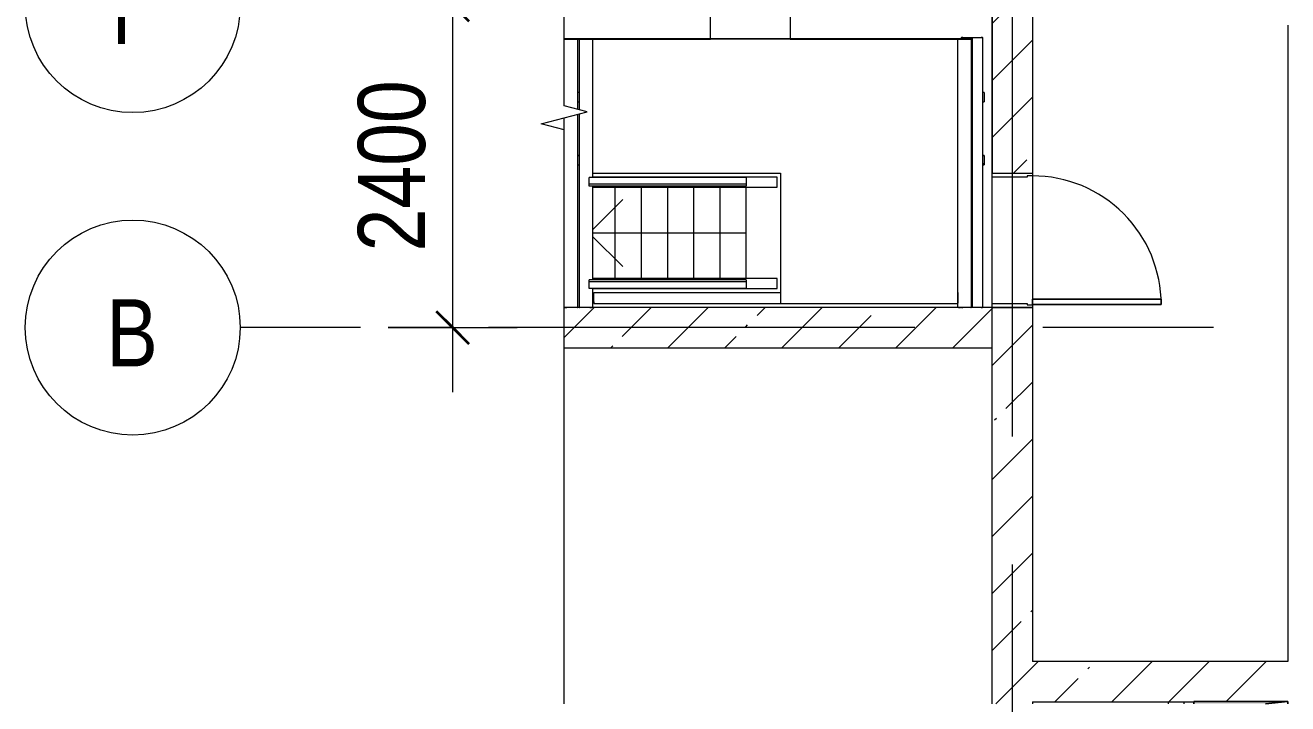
# Model space of a CAD drawing. Header units: millimetres. Extents: x 48966 to 294585, y -43515 to 30344.
# Drawn here: x 266500 to 275897, y -9069 to -4019 of the extents above; entities that cross this region are included whole.
import ezdxf

# ---------------------------------------------------------------- set-up
doc = ezdxf.new("R2010")
doc.units = ezdxf.units.MM
doc.linetypes.add('Осевые', pattern=[6350, 1270, -952.5, 3175, -952.5])
for name, color, linetype, lineweight in [('Двери', 7, 'Continuous', 9), ('Каркас несущий', 7, 'Continuous', 9), ('Каркас_Импост', 7, 'Continuous', 9), ('Контуры', 7, 'Continuous', 9), ('Линии подступенков-1', 7, 'Continuous', 9), ('Линии свеса', 7, 'Continuous', 9), ('Обобщенные модели', 7, 'Continuous', 9), ('Общие ребра', 7, 'Continuous', 9), ('Ограждение', 7, 'Continuous', 9), ('Оси', 7, 'Continuous', 9), ('Оси-1', 7, 'Continuous', 18), ('Оси-2', 7, 'Осевые', 9), ('Панель', 7, 'Continuous', 9), ('Перекрытия', 7, 'Continuous', 9), ('Поручни', 7, 'Continuous', 9), ('Размеры', 7, 'Continuous', 9), ('Размеры-200', 7, 'Continuous', 9), ('Стены', 7, 'Continuous', 9), ('Стены-1', 7, 'Continuous', 18), ('Стрелки вверх', 7, 'Continuous', 9), ('Штриховка разреза-1', 7, 'Continuous', 9), ('Элементы узлов', 7, 'Continuous', 9), ('Элементы узлов-1', 7, 'Continuous', 5)]:
    doc.layers.add(name, color=color, linetype=linetype, lineweight=lineweight)
doc.layers.add('Обобщенные модели-2', color=7, linetype='Continuous', lineweight=9, true_color=0xffbc79)
doc.styles.add('Arial Narrow', font='Arial Narrow.ttf', dxfattribs={"height": 500})
doc.dimstyles.new('Диагональ_-_2_5_мм_Arial_narrow_1', dxfattribs={"dimscale": 304.8, "dimtxt": 511.715487, "dimasz": 0.787402, "dimexe": 1.574803, "dimexo": 0.0625, "dimgap": 0.19685, "dimtad": 1, "dimdec": 0, "dimzin": 0, "dimdsep": 46, "dimtxsty": 'Arial Narrow', "dimblk1": 'OBLIQUE', "dimblk2": 'OBLIQUE', "dimsah": 1, "dimcen": 0.09, "dimdle": 1.574803, "dimazin": 0, "dimtfac": 1, "dimtdec": 4, "dimtix": 1, "dimtmove": 0, "dimatfit": 3, "dimfxl": 1.574803, "dimfxlon": 1, "dimtvp": 1, "dimtolj": 1, "dimtzin": 0, "dimarcsym": 2})
pattern_1 = [(45, (169515.5, 0), (-424.264, 424.264), [600, -100, 20, -100]), (45, (169515.5, 424), (-424.264, 424.264), [])]

# ---------------------------------------------------------------- blocks, each defined once
blk = doc.blocks.new('Уголки стальные горячекатанные равнополочные ГОСТ 8509-93 - L100x8-V62-План 4-го этажа на отм_ _10_050')
at = {"layer": 'Каркас несущий'}
for p, q in [((100996.6, -4119.5), (101096.6, -4119.5)), ((100996.6, -4618.9), (100996.6, -4123.5)), ((101003.5, -4119.5), (101000.6, -4119.5)), ((101016.6, -4119.5), (101004.6, -4119.5)), ((101095.5, -4119.5), (101092.6, -4119.5)), ((101096.6, -4644.8), (101096.6, -4123.5)), ((101096.6, -6119.5), (101096.6, -4681.4)), ((100996.6, -6119.5), (100996.6, -4707.4)), ((101096.6, -6119.5), (100996.6, -6119.5)), ((101000.6, -6119.5), (101003.5, -6119.5)), ((101004.6, -6119.5), (101016.6, -6119.5)), ((101092.6, -6119.5), (101095.5, -6119.5))]:
    blk.add_line(p, q, dxfattribs=at)
blk = doc.blocks.new('Уголки стальные горячекатанные равнополочные ГОСТ 8509-93 - L100x8-V63-План 4-го этажа на отм_ _10_050')
at = {"layer": 'Каркас несущий'}
for p, q in [((101106.6, -4119.5), (101206.6, -4119.5)), ((101106.6, -4123.5), (101106.6, -4647.4)), ((101110.6, -4119.5), (101107.8, -4119.5)), ((101198.6, -4119.5), (101186.6, -4119.5)), ((101202.6, -4119.5), (101199.8, -4119.5)), ((101206.6, -4123.5), (101206.6, -5153.1)), ((101106.6, -4678.7), (101106.6, -6119.5)), ((101206.6, -5216.8), (101206.6, -5915.2)), ((101206.6, -5978.8), (101206.6, -6119.5)), ((101206.6, -6119.5), (101106.6, -6119.5)), ((101107.8, -6119.5), (101110.6, -6119.5)), ((101186.6, -6119.5), (101198.6, -6119.5)), ((101199.8, -6119.5), (101202.6, -6119.5))]:
    blk.add_line(p, q, dxfattribs=at)
blk = doc.blocks.new('Швеллеры стальные гнутые равнополочные  ГОСТ 8278-83_Гн_ - Гн200x80x5-V64-План 4-го этажа на отм_ _10_050')
at = {"layer": 'Каркас несущий'}
for p, q in [((1005, 0), (1005, -7)), ((-1005, -7), (-1005, -2.1)), ((-1005, -2.1), (-1005, -7)), ((-1005, -80), (-1005, -7)), ((-1005, -12), (-1005, -7.1)), ((-1005, -7.1), (-1005, -12)), ((-1005, -80), (-1005, -12)), ((1005, -80), (-1005, -80)), ((1005, -80), (-1005, -80)), ((1005, 0), (995, 0)), ((1005, -7), (1005, -2.1)), ((1005, -7), (1005, -80)), ((1005, -12), (1005, -7.1)), ((1005, -7.1), (1005, -12)), ((1005, -12), (1005, -80))]:
    blk.add_line(p, q, dxfattribs=at)
blk = doc.blocks.new('Швеллеры стальные гнутые равнополочные  ГОСТ 8278-83_Гн_ - Гн200x80x5-565265-План 4-го этажа на отм_ _10_050')
at = {"layer": 'Каркас несущий'}
for p, q in [((-1005, 12), (-1005, 80)), ((-1005, 7), (-1005, 80)), ((-1005, 80), (1005, 80)), ((-1005, 80), (1005, 80)), ((-1005, 12), (-1005, 7.1)), ((-1005, 7.1), (-1005, 12)), ((-1005, 7), (-1005, 2.1)), ((-1005, 2.1), (-1005, 7)), ((1005, 80), (1005, 7)), ((1005, 80), (1005, 12)), ((1005, 12), (1005, 7.1)), ((1005, 7.1), (1005, 12)), ((1005, 7), (1005, 0)), ((1005, 2.1), (1005, 7)), ((-1005, 0), (1005, 0))]:
    blk.add_line(p, q, dxfattribs=at)
blk = doc.blocks.new('Уголки стальные горячекатанные равнополочные ГОСТ 8509-93 - L100x8-V65-План 4-го этажа на отм_ _10_050')
at = {"layer": 'Каркас несущий'}
for p, q in [((103926.6, -4119.5), (104026.6, -4119.5)), ((103926.6, -6119.5), (103926.6, -4123.2)), ((103933.5, -4119.5), (103930.6, -4119.5)), ((103946.6, -4119.5), (103934.6, -4119.5)), ((104025.5, -4119.5), (104022.6, -4119.5)), ((104026.6, -6119.5), (104026.6, -4123.5)), ((104026.6, -6119.5), (103926.6, -6119.5)), ((103930.6, -6119.5), (103933.5, -6119.5)), ((103934.6, -6119.5), (103946.6, -6119.5)), ((104022.6, -6119.5), (104025.5, -6119.5))]:
    blk.add_line(p, q, dxfattribs=at)
blk = doc.blocks.new('Швеллеры стальные гнутые равнополочные  ГОСТ 8278-83_Гн_ - Гн160x80x5-585103-План 4-го этажа на отм_ _10_050')
at = {"layer": 'Каркас несущий'}
for p, q in [((1355, 0), (-35, 0)), ((1355, 0), (1355, -7)), ((-1355, -7), (-1355, -2.1)), ((-1355, -2.1), (-1355, -7)), ((-1355, -80), (-1355, -7)), ((-1355, -12), (-1355, -7.1)), ((-1355, -7.1), (-1355, -12)), ((-1355, -80), (-1355, -12)), ((1355, -80), (-35, -80)), ((1355, -80), (-35, -80)), ((1355, -7), (1355, -2.1)), ((1355, -7), (1355, -80)), ((1355, -12), (1355, -7.1)), ((1355, -7.1), (1355, -12)), ((1355, -12), (1355, -80))]:
    blk.add_line(p, q, dxfattribs=at)
blk = doc.blocks.new('Швеллеры стальные горячекатанные ГОСТ 8240-97_П_ - 18П-V66-План 4-го этажа на отм_ _10_050')
at = {"layer": 'Каркас несущий'}
for p, q in [((-10980, 70), (-10990, 70)), ((-10990, 0), (-10990, 70)), ((-10980, 70), (-10990, 70)), ((-10990, 14.1), (-10990, 64.9)), ((-10990, 14.1), (-10990, 11.8)), ((-10990, 11.8), (-10990, 14.1)), ((-7965, 70), (-7975, 70)), ((-7965, 70), (-7975, 70)), ((-10990, 0), (-10980, 0)), ((-7975, 0), (-7965, 0))]:
    blk.add_line(p, q, dxfattribs=at)
blk = doc.blocks.new('Швеллеры стальные горячекатанные ГОСТ 8240-97_П_ - 18П-V67-План 4-го этажа на отм_ _10_050')
at = {"layer": 'Каркас несущий'}
for p, q in [((-10990, -70), (-10990, 0)), ((-10980, 0), (-10990, 0)), ((-7965, 0), (-7975, 0)), ((-10990, -14.1), (-10990, -5.1)), ((-10990, -5.1), (-10990, -14.1)), ((-10990, -64.9), (-10990, -14.1)), ((-10990, -68.5), (-10990, -64.9)), ((-10990, -64.9), (-10990, -68.5)), ((-10990, -70), (-10980, -70)), ((-10980, -70), (-10990, -70)), ((-10990, -70), (-10980, -70)), ((-7975, -70), (-7965, -70)), ((-7965, -70), (-7975, -70)), ((-7975, -70), (-7965, -70))]:
    blk.add_line(p, q, dxfattribs=at)
blk = doc.blocks.new('Ограждение - Ограждение-585032-План 4-го этажа на отм_ _10_050')
at = {"layer": 'Поручни'}
for p, q in [((102681.6, -10537.9), (102081.6, -10537.9)), ((102081.6, -10537.9), (102081.6, -13732.9)), ((102085.6, -13736.9), (102085.6, -10541.9)), ((102085.6, -10541.9), (102677.6, -10541.9)), ((102677.6, -10541.9), (102677.6, -13736.9)), ((102681.6, -13732.9), (102681.6, -10537.9)), ((102081.6, -13732.9), (100996.6, -13732.9)), ((100996.6, -13736.9), (102085.6, -13736.9)), ((102677.6, -13736.9), (104031.6, -13736.9)), ((104031.6, -13732.9), (102681.6, -13732.9)), ((104031.6, -13736.9), (104031.6, -13732.9))]:
    blk.add_line(p, q, dxfattribs=at)
blk = doc.blocks.new('Ограждение - Ограждение-622367-План 4-го этажа на отм_ _10_050')
at = {"layer": 'Поручни'}
for p, q in [((101181.6, -15547.9), (101181.6, -15528.6)), ((102351.6, -15528.6), (101181.6, -15528.6)), ((101181.6, -15592.2), (101181.6, -15542.2)), ((102351.6, -15542.2), (101181.6, -15542.2)), ((101181.6, -15547.7), (101181.6, -15543.7)), ((102351.6, -15592.2), (101181.6, -15592.2)), ((102351.6, -15528.6), (102351.6, -15547.9)), ((102351.6, -15542.2), (102351.6, -15592.2)), ((102351.6, -15543.7), (102351.6, -15547.7))]:
    blk.add_line(p, q, dxfattribs=at)
blk = doc.blocks.new('Ограждение - Ограждение-622371-План 4-го этажа на отм_ _10_050')
at = {"layer": 'Поручни'}
for p, q in [((101181.6, -14816.5), (101181.6, -14766.5)), ((102351.6, -14766.5), (101181.6, -14766.5)), ((101181.6, -14830.2), (101181.6, -14810.9)), ((101181.6, -14815), (101181.6, -14811)), ((102351.6, -14816.5), (101181.6, -14816.5)), ((102351.6, -14830.2), (101181.6, -14830.2)), ((102351.6, -14766.5), (102351.6, -14816.5)), ((102351.6, -14810.9), (102351.6, -14830.2)), ((102351.6, -14811), (102351.6, -14815))]:
    blk.add_line(p, q, dxfattribs=at)
blk = doc.blocks.new('170_ОтверстиеПрямоугольноеВертикальное - 170_ОтверстиеПрямоугольноеВертикальное-5689264-План 4-го этажа на отм_ _10_050')
at = {"layer": 'Обобщенные модели'}
for p, q in [((-350, 244.1), (-350, 260)), ((-350, 260), (350, 260)), ((350, 260), (350, 244.1))]:
    blk.add_line(p, q, dxfattribs=at)
blk = doc.blocks.new('Дверь - Однопольная - ДВ2__21х10-6492717-План 4-го этажа на отм_ _10_050')
at = {"layer": 'Двери'}
for p, q in [((-479, -150), (-439, -150)), ((-479, -1108), (-479, -150)), ((-439, -150), (-439, -1108)), ((-439, -1108), (-479, -1108))]:
    blk.add_line(p, q, dxfattribs=at)
blk.add_arc((-479, -150), 958, 270, 0, dxfattribs=at)
at = {"layer": 'Каркас_Импост'}
for p, q in [((-500, 150), (-470, 150)), ((-500, -150), (-500, 150)), ((-470, 150), (-470, -110)), ((470, 150), (500, 150)), ((470, -110), (470, 150)), ((500, 150), (500, -150)), ((-480, -150), (-500, -150)), ((-480, -110), (-480, -150)), ((-470, -110), (-480, -110)), ((480, -110), (470, -110)), ((480, -150), (480, -110)), ((500, -150), (480, -150))]:
    blk.add_line(p, q, dxfattribs=at)
at = {"layer": 'Панель'}
for p, q in [((-439, -150), (-479, -150)), ((-479, -150), (-479, -1108)), ((-439, -1108), (-439, -150)), ((-479, -1108), (-439, -1108))]:
    blk.add_line(p, q, dxfattribs=at)
blk = doc.blocks.new('Линия разрыва1 - М 200-6492698-План 4-го этажа на отм_ _10_050')
at = {"layer": 'Элементы узлов'}
for p, q in [((-44.1, 170.5), (-88.3, 0)), ((45.1, -172.4), (-44.1, 170.5)), ((-88.3, 0), (-4537.7, 0)), ((90.2, 0), (45.1, -172.4)), ((4362.3, 0), (90.2, 0))]:
    blk.add_line(p, q, dxfattribs=at)
blk = doc.blocks.new('Ось сетки - По умолчанию 2-349628-План 4-го этажа на отм_ _10_050')
at = {"layer": 'Оси-1'}
blk.add_circle((0, 0), 4, dxfattribs=at)
blk = doc.blocks.new('DIMBLOCK35-План 4-го этажа на отм_ _10_050')
at = {"layer": 'Размеры-200', "lineweight": 35, "transparency": 16777216}
for points in [[(269682.1, -3869.5), (269562.1, -3749.5), (269802.1, -3989.5)], [(269682.1, -6269.5), (269562.1, -6149.5), (269802.1, -6389.5)]]:
    blk.add_hatch(color=256, dxfattribs=at).paths.add_polyline_path(points, flags=0)
for p, q in [((269682.1, -3869.5), (269562.1, -3749.5)), ((269562.1, -3749.5), (269802.1, -3989.5)), ((269802.1, -3989.5), (269682.1, -3869.5)), ((269682.1, -6269.5), (269562.1, -6149.5)), ((269562.1, -6149.5), (269802.1, -6389.5)), ((269802.1, -6389.5), (269682.1, -6269.5))]:
    blk.add_line(p, q, dxfattribs=at)
at = {"layer": 'Размеры-200', "transparency": 16777216}
for p, q in [((269202.1, -3869.5), (270162.1, -3869.5)), ((269682.1, -3869.5), (269202.1, -3869.5)), ((269682.1, -6749.5), (269682.1, -3869.5)), ((269202.1, -6269.5), (270162.1, -6269.5)), ((269682.1, -6269.5), (269202.1, -6269.5))]:
    blk.add_line(p, q, dxfattribs=at)
at = {"layer": 'Размеры-200', "color": 0, "transparency": 16777216, "insert": (268975.9, -5703), "char_height": 500, "width": 1520.526, "attachment_point": 1, "rotation": 90, "line_spacing_factor": 0.974696, "style": 'Arial Narrow'}
blk.add_mtext('2400', dxfattribs=at)
blk = doc.blocks.new('_Oblique')
at = {"color": 0, "linetype": 'ByBlock', "lineweight": -2}
blk.add_line((-0.5, -0.5), (0.5, 0.5), dxfattribs=at)

msp = doc.modelspace()

# ---------------------------------------------------------------- hatches: boundary and pattern name
at = {"layer": 'Штриховка разреза-1'}
h = msp.add_hatch(dxfattribs=at)
h.set_pattern_fill('FP_4', color=256, style=0, pattern_type=2)
h.set_pattern_definition(pattern_1)
h.paths.add_polyline_path([(273697.1, -9069.5), (273997.1, -9069.5), (273997.1, -6119.5), (273697.1, -6119.5), (273697.1, -6975.1)], flags=0)
h.paths.add_polyline_path([(273997.1, -5119.5), (273997.1, -469.5), (273697.1, -469.5), (273697.1, -5119.5)], flags=0)
h = msp.add_hatch(dxfattribs=at)
h.set_pattern_fill('FP_4', color=256, style=0, pattern_type=2)
h.set_pattern_definition(pattern_1)
h.paths.add_polyline_path([(270971.3, -6419.5), (273697.1, -6419.5), (273695.1, -6119.5), (270512.1, -6119.5), (270512.1, -6419.5)], flags=0)
h = msp.add_hatch(dxfattribs=at)
h.set_pattern_fill('FP_4', color=256, style=0, pattern_type=2)
h.set_pattern_definition(pattern_1)
h.paths.add_polyline_path([(275897.1, -9054.5), (275897.1, -8754.5), (273997.1, -8754.5), (273997.1, -9054.5), (275897, -9054.5)], flags=0)
at = {"layer": 'Элементы узлов-1'}
msp.add_hatch(color=256, dxfattribs=at).paths.add_polyline_path([(275730.5, -9069.5), (275897, -9053.6), (275197, -9053.6), (275198.8, -9069.5), (275542.1, -9069.5)], flags=0)

# ---------------------------------------------------------------- linework, layer by layer
at = {"layer": 'Каркас несущий'}
for p, q in [((272018.5, -5149.5), (270722.1, -5149.5)), ((270781.3, -5149.5), (270778.8, -5149.5)), ((270781.3, -5153.1), (270781.3, -5149.5)), ((272097.1, -5149.5), (270781.3, -5149.5)), ((272097.1, -5225.5), (272097.1, -5149.5)), ((270768.5, -5220.3), (270722.1, -5220.3)), ((270722.1, -5225.5), (270781.3, -5225.5)), ((270781.3, -5225.5), (270781.3, -5216.8)), ((270781.3, -5225.5), (272097.1, -5225.5)), ((270781.3, -5903.5), (270722.1, -5903.5)), ((270722.1, -5908.7), (270768.5, -5908.7)), ((270781.3, -5915.2), (270781.3, -5903.5)), ((272097.1, -5903.5), (270781.3, -5903.5)), ((272097.1, -5979.5), (272097.1, -5903.5)), ((270722.1, -5979.5), (272018.5, -5979.5)), ((270778.8, -5979.5), (270781.3, -5979.5)), ((270781.3, -5979.5), (272097.1, -5979.5))]:
    msp.add_line(p, q, dxfattribs=at)
for centre, major_axis, start_param, end_param in [((270778.8, -5155), (0, 5.5), 0, 1.308997), ((270768.5, -5210.8), (0, 9.5), 3.141593, 3.926991), ((270768.5, -5918.2), (0, 9.5), 4.974188, 6.283185), ((270778.8, -5974), (0, 5.5), 2.617994, 3.141593)]:
    msp.add_ellipse(centre, major_axis=major_axis, ratio=0.689243, start_param=start_param, end_param=end_param, dxfattribs=at)
at = {"layer": 'Контуры'}
for p, q in [((270765.3, -5223), (270722.1, -5223)), ((270777.6, -5223), (270775.2, -5223)), ((271867.1, -5903.5), (271867.1, -5225.5)), ((270773.3, -5908.9), (270722.1, -5908.9))]:
    msp.add_line(p, q, dxfattribs=at)
at = {"layer": 'Линии подступенков-1'}
for p, q in [((270892.1, -5903.5), (270892.1, -5225.5)), ((271087.1, -5903.5), (271087.1, -5225.5)), ((271282.1, -5903.5), (271282.1, -5225.5)), ((271477.1, -5903.5), (271477.1, -5225.5)), ((271672.1, -5903.5), (271672.1, -5225.5)), ((271867.1, -5903.5), (271867.1, -5225.5))]:
    msp.add_line(p, q, dxfattribs=at)
at = {"layer": 'Линии свеса'}
for p, q in [((270892.1, -5903.5), (270892.1, -5225.5)), ((271087.1, -5903.5), (271087.1, -5225.5)), ((271282.1, -5903.5), (271282.1, -5225.5)), ((271477.1, -5903.5), (271477.1, -5225.5)), ((271672.1, -5903.5), (271672.1, -5225.5))]:
    msp.add_line(p, q, dxfattribs=at)
at = {"layer": 'Обобщенные модели-2'}
for p, q in [((275897, -9053.6), (275197, -9053.6)), ((275197, -9053.6), (275197, -9069.5)), ((275897, -9069.5), (275897, -9053.6))]:
    msp.add_line(p, q, dxfattribs=at)
at = {"layer": 'Общие ребра'}
for p, q in [((273697.1, -6419.5), (273697.1, -6119.5)), ((275007.1, -9054.5), (275127.1, -9054.5))]:
    msp.add_line(p, q, dxfattribs=at)
at = {"layer": 'Оси-2'}
for p, q in [((273847.1, 11017.1), (273847.1, -13042.2)), ((294394.6, -6269.5), (268100.1, -6269.5))]:
    msp.add_line(p, q, dxfattribs=at)
at = {"layer": 'Перекрытия'}
for p, q in [((271597.1, -924.5), (271597.1, -4119.5)), ((272197.1, -4119.5), (272197.1, -924.5)), ((270512.1, -4618.9), (270512.1, -4123.5)), ((271597.1, -4119.5), (270722.1, -4119.5)), ((270722.1, -4123.5), (270722.1, -5119.5)), ((272193.1, -4119.5), (271601.1, -4119.5)), ((271601.1, -4119.5), (272193.1, -4119.5)), ((273442.1, -4119.5), (272197.1, -4119.5)), ((273442.1, -6090.3), (273442.1, -4123.2)), ((270512.1, -6090.3), (270512.1, -4707.4)), ((270722.1, -5119.5), (272122.1, -5119.5)), ((272122.1, -5119.5), (272122.1, -6090.3)), ((272122.1, -6090.3), (273442.1, -6090.3))]:
    msp.add_line(p, q, dxfattribs=at)
at = {"layer": 'Стены'}
for p, q in [((273697.1, -6119.5), (273697.1, -5119.5)), ((273697.1, -5119.5), (273997.1, -5119.5)), ((273997.1, -5119.5), (273997.1, -6119.5)), ((273697.1, -6119.5), (273697.1, -6117.5)), ((273997.1, -6119.5), (273697.1, -6119.5))]:
    msp.add_line(p, q, dxfattribs=at)
at = {"layer": 'Стены-1'}
for p, q in [((273695.1, -169.5), (273695.1, -6119.5)), ((273697.1, -6117.5), (273697.1, -169.5)), ((273697.1, -469.5), (273697.1, -5119.5)), ((273997.1, -3719.5), (273997.1, -5119.5)), ((275897.1, -4019.5), (275897.1, -8754.5)), ((273697.1, -5119.5), (273997.1, -5119.5)), ((273695.1, -6119.5), (270512.1, -6119.5)), ((273695.1, -6119.5), (273695.1, -9069.5)), ((273697.1, -6119.5), (273997.1, -6119.5)), ((273997.1, -6119.5), (273997.1, -8754.5)), ((270512.1, -6419.5), (273697.1, -6419.5)), ((273697.1, -9069.5), (273697.1, -6419.5)), ((273697.1, -9069.5), (273697.1, -6421.5)), ((275897.1, -8754.5), (273997.1, -8754.5)), ((273997.1, -9054.5), (273997.1, -9069.5)), ((273997.1, -9054.5), (275007.1, -9054.5)), ((275007.1, -9054.5), (275007.1, -9069.5)), ((275127.1, -9054.5), (275197, -9054.5)), ((275127.1, -9069.5), (275127.1, -9054.5)), ((275897.1, -9054.5), (275897.1, -9069.5))]:
    msp.add_line(p, q, dxfattribs=at)
at = {"layer": 'Стрелки вверх'}
for p, q in [((270722.1, -5541), (270947.1, -5316)), ((270892.1, -5566), (270722.1, -5566)), ((270722.1, -5591), (270947.1, -5816)), ((271087.1, -5566), (270892.1, -5566)), ((271282.1, -5566), (271087.1, -5566)), ((271477.1, -5566), (271282.1, -5566)), ((271672.1, -5566), (271477.1, -5566)), ((271867.1, -5566), (271672.1, -5566))]:
    msp.add_line(p, q, dxfattribs=at)
at = {"layer": 'Элементы узлов'}
for p, q in [((275897, -9053.6), (275197, -9053.6)), ((275197, -9053.6), (275197, -9069.5)), ((275897, -9053.6), (275730.5, -9069.5)), ((275730.5, -9069.5), (275897, -9053.6)), ((275897, -9069.5), (275897, -9053.6))]:
    msp.add_line(p, q, dxfattribs=at)

# ---------------------------------------------------------------- block references
at = {"layer": 'Двери', "rotation": 89.99999999999993}
msp.add_blockref('Дверь - Однопольная - ДВ2__21х10-6492717-План 4-го этажа на отм_ _10_050', (273847.1, -5619.5), dxfattribs=at)
at = {"layer": 'Каркас несущий'}
for name in ['Уголки стальные горячекатанные равнополочные ГОСТ 8509-93 - L100x8-V62-План 4-го этажа на отм_ _10_050', 'Уголки стальные горячекатанные равнополочные ГОСТ 8509-93 - L100x8-V63-План 4-го этажа на отм_ _10_050', 'Уголки стальные горячекатанные равнополочные ГОСТ 8509-93 - L100x8-V65-План 4-го этажа на отм_ _10_050']:
    msp.add_blockref(name, (169515.5, 0), dxfattribs=at)
for name, p, rotation in [('Швеллеры стальные гнутые равнополочные  ГОСТ 8278-83_Гн_ - Гн200x80x5-V64-План 4-го этажа на отм_ _10_050', (273467.1, -5114.5), 89.99999999999822), ('Швеллеры стальные гнутые равнополочные  ГОСТ 8278-83_Гн_ - Гн200x80x5-565265-План 4-го этажа на отм_ _10_050', (273627.1, -5114.5), 89.99999999999827), ('Швеллеры стальные горячекатанные ГОСТ 8240-97_П_ - 18П-V66-План 4-го этажа на отм_ _10_050', (262647.1, -4519.5), 180), ('Швеллеры стальные горячекатанные ГОСТ 8240-97_П_ - 18П-V67-План 4-го этажа на отм_ _10_050', (262647.1, -5059.5), 180), ('Швеллеры стальные гнутые равнополочные  ГОСТ 8278-83_Гн_ - Гн160x80x5-585103-План 4-го этажа на отм_ _10_050', (272087.1, -6089.5), 180)]:
    msp.add_blockref(name, p, dxfattribs=dict(at, rotation=rotation))
at = {"layer": 'Ограждение'}
for name in ['Ограждение - Ограждение-585032-План 4-го этажа на отм_ _10_050', 'Ограждение - Ограждение-622371-План 4-го этажа на отм_ _10_050', 'Ограждение - Ограждение-622367-План 4-го этажа на отм_ _10_050']:
    msp.add_blockref(name, (169515.5, 9613.4), dxfattribs=at)
at = {"layer": 'Оси-1', "xscale": 199.9999999999999, "yscale": 199.9999999999999, "zscale": 199.9999999999999, "rotation": 89.99999999999982}
for p in [(267300.1, -3869.5), (267300.1, -6269.5)]:
    msp.add_blockref('Ось сетки - По умолчанию 2-349628-План 4-го этажа на отм_ _10_050', p, dxfattribs=at)
at = {"layer": 'Элементы узлов', "rotation": 270.0000000000001}
msp.add_blockref('Линия разрыва1 - М 200-6492698-План 4-го этажа на отм_ _10_050', (270512.1, -4707.2), dxfattribs=at)
at = {"layer": 'Элементы узлов'}
msp.add_blockref('170_ОтверстиеПрямоугольноеВертикальное - 170_ОтверстиеПрямоугольноеВертикальное-5689264-План 4-го этажа на отм_ _10_050', (275547, -9313.6), dxfattribs=at)

# ---------------------------------------------------------------- texts
at = {"layer": 'Оси', "char_height": 500, "attachment_point": 1, "style": 'Arial Narrow'}
for s, insert, width in [('\\fArial Narrow|b0|i0|c204|p34|;Г', (267144.9, -3658.9), 368.776), ('\\fArial Narrow|b0|i0|c204|p34|;В', (267104.9, -6058.9), 464.979)]:
    msp.add_mtext(s, dxfattribs=dict(at, insert=insert, width=width))

# ---------------------------------------------------------------- dimensions: what is measured, and where the dimension line sits
at = {"layer": 'Размеры'}
dim = msp.add_linear_dim(base=(269682.1, -3869.5), p1=(269202.1, -6269.5), p2=(269202.1, -3869.5), angle=90, dimstyle='Диагональ_-_2_5_мм_Arial_narrow_1', override={"dimpost": '<>', "dimfxl": 2400}, dxfattribs=at)
dim.commit()
dim.dimension.update_dxf_attribs({"geometry": 'DIMBLOCK35-План 4-го этажа на отм_ _10_050', "text_midpoint": (269366.8, -5069.5)})

doc.saveas('drawing.dxf')
